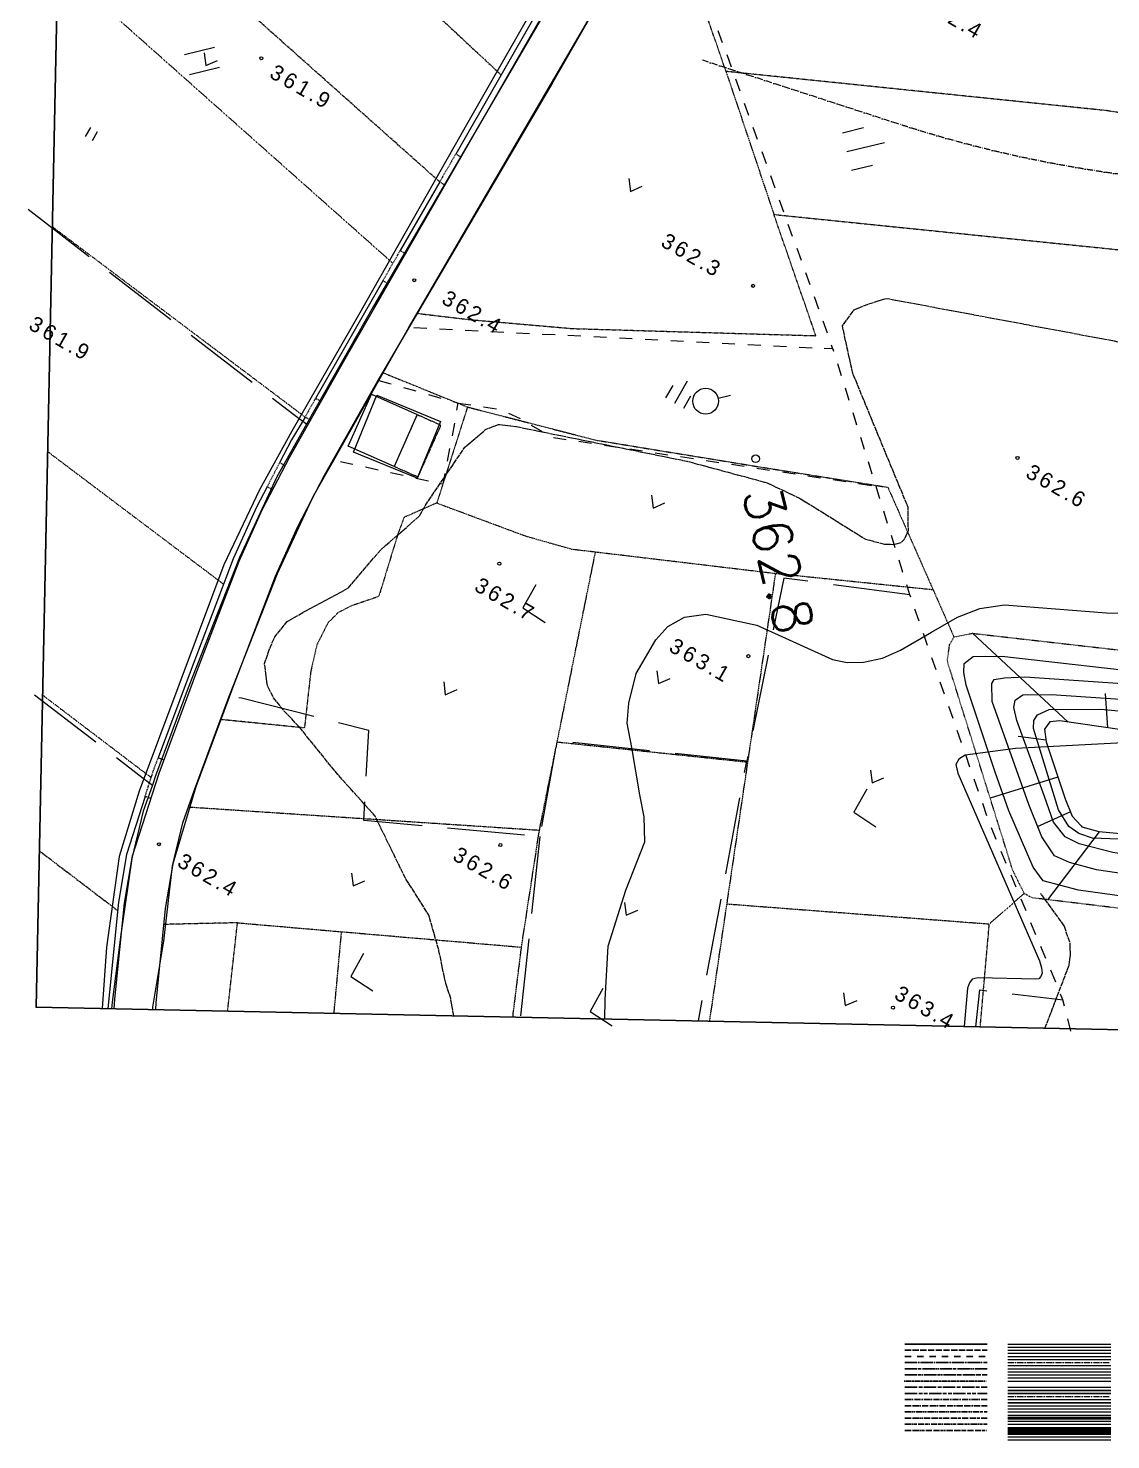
# Model space of a CAD drawing. Header units: millimetres. Extents: x 604133 to 1296463, y 247237 to 595748.
# Drawn here: x 606351 to 711551, y 301735 to 438839 of the extents above; entities that cross this region are included whole.
import ezdxf

# ---------------------------------------------------------------- set-up
doc = ezdxf.new("R2010")
doc.units = ezdxf.units.MM
doc.header["$LTSCALE"] = 100
for name, pattern in [('53003', [0.75, 0.5, -0.25]), ('55107', [1.25, 0.75, -0.5]), ('561019', [1, 0.5, -0.5]), ('56301', [0.5, 0.25, -0.25]), ('56302', [2, 1.5, -0.5]), ('57103', [5.5, 5, -0.5]), ('SXF_一点二短鎖線', [16.75, 6, -1.5, 6, -1.5, 0.25, -1.5]), ('SXF_一点短鎖線', [9.25, 6, -1.5, 0.25, -1.5]), ('SXF_一点鎖線', [18.5, 12, -1.5, 3.5, -1.5]), ('SXF_一点長鎖線', [15.25, 12, -1.5, 0.25, -1.5]), ('SXF_三点二短鎖線', [20.25, 6, -1.5, 6, -1.5, 0.25, -1.5, 0.25, -1.5, 0.25, -1.5]), ('SXF_三点短鎖線', [12.75, 6, -1.5, 0.25, -1.5, 0.25, -1.5, 0.25, -1.5]), ('SXF_三点長鎖線', [18.75, 12, -1.5, 0.25, -1.5, 0.25, -1.5, 0.25, -1.5]), ('SXF_二点二短鎖線', [18.5, 6, -1.5, 6, -1.5, 0.25, -1.5, 0.25, -1.5]), ('SXF_二点短鎖線', [11, 6, -1.5, 0.25, -1.5, 0.25, -1.5]), ('SXF_二点鎖線', [23.5, 12, -1.5, 3.5, -1.5, 3.5, -1.5]), ('SXF_二点長鎖線', [17, 12, -1.5, 0.25, -1.5, 0.25, -1.5]), ('SXF_点線', [1.75, 0.25, -1.5]), ('SXF_破線', [7.5, 6, -1.5]), ('SXF_跳び破線', [12, 6, -6])]:
    doc.linetypes.add(name, pattern=pattern)
doc.layers.get('Defpoints').update_dxf_attribs({"color": 153})
for name, color, linetype, lineweight in [('D-BGD', 7, 'Continuous', 13), ('D-BGD-BRG', 8, 'Continuous', 9), ('D-BGD-CRST', 7, 'Continuous', 13), ('D-BGD-ETRL', 7, 'Continuous', 13), ('D-BGD-HTXT', 7, 'Continuous', 13), ('D-BGD-TXT', 7, 'Continuous', 13), ('D-BMK', 2, 'SXF_一点短鎖線', 13), ('D-BMK-HTXT', 7, 'Continuous', 13), ('D-BMK-TXT', 7, 'Continuous', 13), ('D-BYP', 7, 'Continuous', 13), ('D-BYP-DIM', 7, 'Continuous', 13), ('D-BYP-HTXT', 7, 'Continuous', 13), ('D-BYP-STR1', 2, 'Continuous', 13), ('D-BYP-STR3', 2, 'Continuous', 13), ('D-BYP-STR4', 6, 'Continuous', 25), ('D-BYP-STR6', 2, 'SXF_一点短鎖線', 13), ('D-BYP-STR7', 2, 'Continuous', 13), ('D-BYP-STR8', 150, 'Continuous', 25), ('D-BYP-STR9', 30, 'Continuous', 13), ('D-BYP-TXT', 7, 'Continuous', 13), ('D-DOC', 7, 'Continuous', 13), ('D-ORD', 7, 'Continuous', 13), ('D-STR', 1, 'Continuous', 50), ('D-STR-DIM', 7, 'Continuous', 13), ('D-STR-HTXT', 7, 'Continuous', 13), ('D-STR-TXT', 7, 'Continuous', 13), ('D-TTL', 2, 'Continuous', 140), ('D-TTL-FRAM', 2, 'Continuous', 50), ('D-TTL-LINE', 7, 'Continuous', 13), ('D-TTL-TXT', 7, 'Continuous', 13), ('●予備設計_LP横断', 7, 'Continuous', 13)]:
    doc.layers.add(name, color=color, linetype=linetype, lineweight=lineweight)
doc.layers.add('D-BYP-STR5', color=7, linetype='Continuous', lineweight=25, true_color=0xc00080)
doc.styles.add('BIGFONT', font='txt', dxfattribs={"height": 0.2, "bigfont": 'BIGFONT'})
doc.styles.add('Style-WORKING', font='WORKING.shx')

# ---------------------------------------------------------------- blocks, each defined once
blk = doc.blocks.new('M6313')
at = {"layer": '●予備設計_LP横断', "linetype": 'Continuous', "lineweight": 9, "flags": 128}
blk.add_lwpolyline([(-0.75, 0), (0, -1), (0.75, 0)], dxfattribs=at)
blk = doc.blocks.new('M6311')
at = {"layer": '●予備設計_LP横断', "linetype": 'Continuous', "lineweight": 9}
for p, q in [((-0.75, -1), (-0.75, 0)), ((0, -1), (0, 0))]:
    blk.add_line(p, q, dxfattribs=at)
blk = doc.blocks.new('M6334')
at = {"layer": '●予備設計_LP横断', "linetype": 'Continuous', "lineweight": 9}
for p, q in [((-1, -1.25), (-1, 0.15)), ((0, -1.25), (0, 1.25)), ((1, -1.25), (1, 0.15))]:
    blk.add_line(p, q, dxfattribs=at)
blk = doc.blocks.new('M7312')
at = {"layer": '●予備設計_LP横断', "linetype": 'Continuous', "lineweight": 20}
blk.add_circle((0, 0), 0.15, dxfattribs=at)
blk = doc.blocks.new('21311212131313131')
at = {"layer": 'D-BGD', "linetype": 'Continuous'}
for p, q in [((2665207.3004, -1279371.888), (2661873.4977, -1279655.7201)), ((2675313.5413, -1279977.2713), (2682023.2499, -1284866.9039)), ((2664724.9313, -1283213.1546), (2656304.8914, -1292698.0806)), ((2673453.2741, -1282822.2689), (2674970.8181, -1286019.5778)), ((2691228.7819, -1288118.7433, 364058.9803), (2691709.3009, -1283159.2817, 364689.9803)), ((2694748.2406, -1282335.3469, 364686.9803), (2693542.0702, -1282662.3174, 364687.9803)), ((2670091.844, -1284105.1919), (2672287.7521, -1290640.882)), ((2690016.213, -1283907.1386, 364664.9803), (2688872.8215, -1284410.9814, 364647.9803)), ((2666547.6002, -1285336.4498), (2666241.9366, -1288048.1624)), ((2685442.9606, -1285926.1018, 364596.9803), (2684299.0889, -1286430.8218, 364579.9803)), ((2687729.8269, -1284916.1816, 364630.9803), (2686585.9552, -1285420.9016, 364613.9803)), ((2683156.0943, -1286936.022, 364562.9803), (2682012.2226, -1287440.742, 364545.9803)), ((2680869.228, -1287945.9422, 364528.9803), (2679725.8364, -1288449.785, 364511.9803)), ((2676295.9756, -1289964.9054, 364460.9803), (2675152.1038, -1290469.6254, 364443.9803)), ((2678582.8419, -1288954.9852, 364494.9803), (2677438.9701, -1289459.7052, 364477.9803)), ((2673988.1979, -1290923.4767, 364432.9803), (2672816.4167, -1291360.4762, 364422.9803)), ((2669303.3908, -1292669.3236, 364394.9803), (2668131.6096, -1293106.3231, 364384.9803)), ((2671645.1157, -1291796.5986, 364413.9803), (2670474.6918, -1292233.2012, 364403.9803)), ((2666960.3086, -1293542.4455, 364375.9803), (2665789.0075, -1293978.5679, 364365.9803)), ((2662275.5014, -1295288.2924, 364337.9803), (2661104.2004, -1295724.4148, 364327.9803)), ((2664617.7065, -1294414.6903, 364356.9803), (2663445.9253, -1294851.6898, 364346.9803)), ((2659932.8994, -1296160.5372, 364318.9803), (2658761.1181, -1296597.5367, 364308.9803)), ((2655246.7349, -1297906.781, 364280.9803), (2654076.311, -1298343.3836, 364270.9803)), ((2657589.8171, -1297033.6591, 364299.9803), (2656418.5161, -1297469.7815, 364289.9803)), ((2650537.2964, -1299581.0019, 364197.9803), (2649353.1258, -1299978.1579, 364163.9803)), ((2652700.3439, -1298855.5705, 364259.9803), (2651874.8472, -1306300.7085, 363889.9803)), ((2648168.0781, -1300374.8338, 364130.9803), (2646983.9075, -1300771.9898, 364096.9803)), ((2609771.2653, -1305871.1388), (2608807.1221, -1302246.9867)), ((2643429.1614, -1301963.3748, 363994.9803), (2642244.5106, -1302361.408, 363960.9803)), ((2645798.3796, -1301169.5428, 364062.9803), (2644614.2091, -1301566.6989, 364028.9803)), ((2611584.2185, -1305389.5474), (2611044.4579, -1303360.0639)), ((2638690.6416, -1303553.2731, 363858.9803), (2637505.5939, -1303949.949, 363824.9803)), ((2641059.4629, -1302758.0838, 363926.9803), (2639874.8122, -1303156.117, 363892.9803)), ((2641982.5382, -1304060.2965, 363908.9803), (2642142.3723, -1302820.791, 363945.9803)), ((2607959.6695, -1306352.3332), (2607419.9088, -1304322.8498)), ((2633952.1218, -1305143.1714, 363721.9803), (2632767.0741, -1305539.8473, 363687.9803)), ((2636320.9431, -1304347.9822, 363790.9803), (2635136.7726, -1304745.1382, 363756.9803)), ((2631582.4234, -1305937.8805, 363653.9803), (2630398.2528, -1306335.0366, 363619.9803)), ((2641661.1157, -1306538.3471, 363833.9803), (2641821.8269, -1305299.3218, 363870.9803)), ((2626260.9525, -1307859.6116, 363514.9804), (2627426.9265, -1307410.3126, 363542.9804)), ((2629213.2051, -1306731.7124, 363585.9803), (2629003.3593, -1306802.6613, 363579.9803)), ((2641340.5704, -1309016.8779, 363757.9803), (2641501.2816, -1307777.8526, 363795.9803)), ((2621596.5765, -1309657.6846, 363403.9804), (2622762.5504, -1309208.3857, 363431.9804)), ((2623928.5244, -1308759.0867, 363459.9804), (2625094.9785, -1308308.9106, 363486.9804)), ((2628940.9975, -1308861.6325, 363560.9803), (2628902.5382, -1310110.5811, 363549.9804)), ((2619265.0255, -1310557.6399, 363348.9804), (2620430.6025, -1310106.9836, 363376.9804)), ((2641020.025, -1311495.4087, 363682.9803), (2641179.8591, -1310255.9032, 363720.9803)), ((2614600.6495, -1312355.7129, 363237.9804), (2615767.1037, -1311905.5368, 363265.9804)), ((2616933.0776, -1311456.2378, 363293.9804), (2618099.0516, -1311006.9389, 363320.9804)), ((2628864.4758, -1311360.8871, 363537.9804), (2628826.8936, -1312610.316, 363526.9804)), ((2612268.7016, -1313254.3109, 363182.9804), (2613434.6756, -1312805.0119, 363210.9804)), ((2640699.0827, -1313972.5822, 363607.9803), (2640859.794, -1312733.5569, 363644.9803)), ((2658851.0509, -1312495.5824, 363598.9803), (2666230.437, -1313836.8628, 363549.9804)), ((2607604.3256, -1315052.3839, 363071.9804), (2608770.2995, -1314603.0849, 363099.9804)), ((2609936.2735, -1314153.786, 363127.9804), (2611102.7276, -1313703.6098, 363154.9804)), ((2628788.4342, -1313859.2646, 363514.9804), (2628750.8521, -1315108.6935, 363503.9804)), ((2670297.5911, -1314556.2438, 363532.9804), (2669173.1279, -1314371.6053, 363529.9804)), ((2605271.8975, -1315951.859, 363016.9804), (2606438.3516, -1315501.6829, 363044.9804)), ((2640378.5374, -1316451.113, 363532.9804), (2640539.2487, -1315212.0877, 363569.9803)), ((2680164.9836, -1316179.9354, 363561.9803), (2672764.4184, -1314962.7254, 363540.9804)), ((2600607.5214, -1317749.932, 362906.9804), (2601773.9756, -1317299.7559, 362933.9804)), ((2602939.9496, -1316850.4569, 362961.9804), (2604105.9235, -1316401.158, 362989.9804)), ((2628712.3927, -1316357.6421, 363491.9804), (2628674.8105, -1317607.0709, 363480.9804)), ((2633983.8289, -1317882.2171), (2633663.6452, -1316674.0618)), ((2690032.3762, -1317803.6269, 363590.9803), (2682631.811, -1316586.4169, 363568.9803)), ((2598276.4507, -1318649.0102, 362850.9804), (2599441.5475, -1318199.231, 362878.9804)), ((2628637.2283, -1318856.4998, 363468.9804), (2628598.2888, -1320106.3256, 363457.9804)), ((2640057.9921, -1318929.6438, 363456.9804), (2640217.8262, -1317690.1383, 363494.9804)), ((2694508.8492, -1318540.6454, 363603.9545), (2692499.2035, -1318210.1084, 363597.9803)), ((2639736.5696, -1321407.6945, 363381.9804), (2639897.2808, -1320168.6691, 363419.9804)), ((2628560.7066, -1321355.7544, 363445.9804), (2628523.1244, -1322605.1832, 363434.9804)), ((2639416.0243, -1323886.2253, 363306.9804), (2639576.7355, -1322647.2, 363343.9804)), ((2628484.6651, -1323854.1319, 363422.9804), (2628447.0829, -1325103.5607, 363411.9804)), ((2668356.6648, -1323845.2567, 363575.9803), (2667713.6496, -1331317.3294, 363612.9803)), ((2639095.9591, -1326363.8789, 363230.9804), (2639256.6704, -1325124.8536, 363268.9804)), ((2628408.6235, -1326352.5094, 363399.9804), (2628371.0413, -1327601.9382, 363388.9804)), ((2638775.4138, -1328842.4097, 363155.9804), (2638935.2479, -1327602.9042, 363193.9804)), ((2628332.979, -1328852.2442, 363376.9804), (2628294.5196, -1330101.1928, 363365.9804)), ((2638453.9913, -1331320.4604, 363080.9804), (2638614.7026, -1330081.4351, 363118.9804)), ((2628256.9374, -1331350.6217, 363353.9804), (2628218.4781, -1332599.5703, 363342.9804)), ((2638133.446, -1333798.9912, 363005.9804), (2638294.1572, -1332559.9659, 363042.9804)), ((2628180.8959, -1333848.9991, 363330.9804), (2628143.3137, -1335098.428, 363319.9804)), ((2668523.4455, -1333005.5637, 363605.9803), (2675931.8344, -1334168.9148, 363494.9804)), ((2603634.5196, -1334574.0939), (2632726.0486, -1350861.2738)), ((2636970.3895, -1335996.4261, 363019.9804), (2637585.9382, -1334909.4925, 363008.9804)), ((2676924.0191, -1334324.4606, 363479.9804), (2684395.2787, -1334977.2911, 363440.9804)), ((2686885.6986, -1335194.9012, 363427.9804), (2694357.8353, -1335848.2119, 363389.9804)), ((2596511.0959, -1336045.1868), (2610816.1259, -1343869.4535)), ((2628104.8544, -1336347.3766, 363307.9804), (2628066.792, -1337597.6826, 363296.9804)), ((2676818.7882, -1335816.1654, 363486.9804), (2676292.6786, -1343297.5148, 363521.9804)), ((2635855.6412, -1338230.5669, 363041.9804), (2636358.7465, -1337086.6378, 363029.9804)), ((2630923.2483, -1354206.4994), (2601673.6271, -1338174.7855)), ((2628028.3326, -1338846.6312, 363284.9804), (2627990.7504, -1340096.0601, 363273.9804)), ((2635311.8037, -1340648.4214, 363061.9804), (2635474.7495, -1339409.4793, 363052.9804)), ((2627953.1683, -1341345.4889, 363261.9804), (2627914.7089, -1342594.4376, 363249.9804)), ((2634985.432, -1343127.1827, 363079.9804), (2635148.3778, -1341888.2406, 363070.9804)), ((2636939.2096, -1343454.5885, 363049.9804), (2638172.0183, -1343662.0582, 363031.9804)), ((2627877.1267, -1343843.8664, 363238.9804), (2627838.1872, -1345093.6922, 363226.9804)), ((2634216.6476, -1346045.4938, 363126.9804), (2634535.0942, -1344836.9569, 363107.9804)), ((2639404.43, -1343868.1705, 363012.9804), (2640637.7188, -1344074.7631, 362993.9804)), ((2613553.6696, -1345370.367), (2620301.521, -1349068.9527)), ((2627800.605, -1346343.121, 363215.9804), (2627763.0228, -1347592.5499, 363203.9804)), ((2642628.916, -1345872.7825, 362990.9804), (2642384.5863, -1347097.953, 363017.9804)), ((2633579.7543, -1348462.5677, 363165.9804), (2633898.2009, -1347254.0308, 363146.9804)), ((2642139.7764, -1348324.0007, 363044.9804), (2641896.3239, -1349549.6514, 363071.9804)), ((2623268.0044, -1350695.1963), (2634832.8143, -1356994.2834)), ((2641651.9942, -1350774.822, 363098.9804), (2641407.6645, -1351999.9925, 363125.9804)), ((2628928.6583, -1369214.2081, 363104.9804), (2633387.2854, -1363183.4018, 363155.9804)), ((2601682.1866, -1370412.9156), (2600911.6698, -1367513.8027)), ((2603614.5038, -1369898.6252), (2602843.987, -1366999.5123)), ((2622984.9916, -1377255.9233, 363037.9804), (2627442.7416, -1371224.6369, 363088.9804)), ((2664192.3316, -1383689.6553, 362995.9804), (2668626.5646, -1377640.9346, 363060.9804)), ((2617040.928, -1385296.2812, 362970.9804), (2621498.1978, -1379265.872, 363021.9804))]:
    blk.add_line(p, q, dxfattribs=at)
at = {"layer": 'D-BGD', "linetype": '56302'}
for p, q in [((2683077.0273, -1316035.5382), (2684495.2262, -1290477.0272)), ((2602240.5127, -1317786.5835), (2616035.8342, -1312836.9963)), ((2667692.0371, -1332822.889), (2669262.5593, -1314289.459)), ((2676329.0421, -1334378.3808), (2649159.0701, -1329485.5608)), ((2685904.5346, -1363522.4065), (2687697.1082, -1335878.5052)), ((2581695.3714, -1363502.5634), (2603041.2635, -1339616.624)), ((2613553.6696, -1345370.367), (2583110.1595, -1381053.8755)), ((2686559.545, -1353421.1318), (2694508.8492, -1353989.5074))]:
    blk.add_line(p, q, dxfattribs=at)
at = {"layer": 'D-BGD', "linetype": '55107'}
for p, q in [((2611104.2411, -1343343.1554), (2610816.1259, -1343869.4535)), ((2613553.6696, -1345370.367), (2610816.1259, -1343869.4535)), ((2613842.6619, -1344844.5492), (2613553.6696, -1345370.367)), ((2620590.5134, -1348543.1348), (2620301.521, -1349068.9527)), ((2623268.0044, -1350695.1963), (2620301.521, -1349068.9527)), ((2623556.1195, -1350168.8983), (2623268.0044, -1350695.1963)), ((2635117.4208, -1356466.0646), (2634832.8143, -1356994.2834)), ((2636650.8793, -1357973.5995), (2634832.8143, -1356994.2834)), ((2636935.4858, -1357445.3807), (2636650.8793, -1357973.5995)), ((2641415.4404, -1359818.0722), (2641150.1315, -1360356.8552)), ((2643504.0018, -1361513.2071), (2641150.1315, -1360356.8552)), ((2643769.3108, -1360974.4241), (2643504.0018, -1361513.2071)), ((2670250.6856, -1370994.3856), (2670053.2512, -1371561.2053)), ((2674000.1248, -1372181.6792), (2673827.8976, -1372756.5981))]:
    blk.add_line(p, q, dxfattribs=at)
at = {"layer": 'D-BGD', "linetype": 'Continuous', "flags": 128}
for points, elevation in [([(2694508.8492, -1327622.6247), (2692616.6985, -1327660.3653), (2687434.0557, -1327464.6622), (2681947.0296, -1325852.8463), (2677213.0161, -1324125.4199), (2674793.2447, -1324209.8343), (2672661.7157, -1324677.7708), (2668080.1393, -1325562.3992), (2665716.2462, -1326057.0361), (2663776.3444, -1325945.8535), (2660878.1191, -1325298.6485), (2657568.2613, -1323435.4072), (2656264.8835, -1322298.9354), (2655330.2626, -1320717.9331), (2654984.8343, -1318637.5091), (2655945.4803, -1313679.8181), (2659141.9353, -1306235.2674), (2659406.9123, -1304816.1931), (2659331.1979, -1303232.2723), (2658906.9483, -1301393.7082), (2658079.1672, -1299671.6873), (2656262.6393, -1296692.4454), (2654780.6646, -1294187.0602), (2653869.9155, -1292025.1663), (2653488.2145, -1289656.9763), (2654051.4251, -1279725.4743), (2653991.291, -1263964.5855)], 362999.9804), ([(2683128.1541, -1264098.2987), (2681039.3919, -1281874.9089), (2680205.2976, -1285333.1863), (2678889.6462, -1286328.7074), (2673467.7024, -1288821.3169), (2669741.367, -1290222.0177), (2661345.1544, -1293208.0129), (2660134.2327, -1293458.28), (2659263.7949, -1293434.3651), (2658569.6612, -1292569.8541), (2658469.9936, -1289790.6007), (2659950.5295, -1273793.5158)], 363999.9803), ([(2680546.1381, -1268046.4073), (2679031.6701, -1280184.1273), (2678372.9004, -1282816.0928), (2677755.0426, -1284265.4345), (2675938.003, -1285541.6757), (2672800.357, -1286877.034), (2662883.4732, -1290643.7114), (2661151.9718, -1290728.6977), (2660748.579, -1290493.0449), (2660560.2204, -1289506.4007), (2660423.3647, -1287509.3761), (2661249.8046, -1269933.2336)], 364999.9803), ([(2587657.5377, -1331844.8207), (2607716.1445, -1342751.5475), (2626645.3742, -1352980.7292), (2638058.7935, -1359223.1603), (2643808.8549, -1362255.8144), (2651180.666, -1365578.8947), (2657881.6356, -1367940.7714), (2673319.6412, -1373353.9091), (2679697.4473, -1375152.401), (2688532.585, -1376206.4376), (2694508.8492, -1376497.9315)], 361999.9804)]:
    blk.add_lwpolyline(points, dxfattribs=dict(at, elevation=elevation))
at = {"layer": 'D-BGD', "linetype": '561019', "flags": 128}
blk.add_lwpolyline([(2677528.676, -1267296.3063), (2677994.5827, -1267307.3928), (2680290.9954, -1267362.9344), (2682587.8884, -1267417.5988), (2683749.9405, -1267446.109), (2681870.9485, -1286403.4911), (2681464.5397, -1287150.0403), (2679250.7219, -1288301.4134), (2659058.6391, -1295085.6945), (2657453.2551, -1294896.5706), (2656699.9191, -1294492.1466), (2656304.8914, -1292698.0806), (2658396.3452, -1270126.8027), (2659676.1868, -1256622.5578), (2661209.0359, -1247500.0414), (2661813.5689, -1245891.7801), (2663411.2191, -1244089.5834), (2672314.0696, -1242820.809), (2672119.6196, -1243523.7871), (2671482.7512, -1245820.0306), (2671449.2086, -1245939.6127)], dxfattribs=at)
at = {"layer": 'D-BGD', "linetype": 'Continuous', "elevation": 363999.9803}
blk.add_lwpolyline([(2663566.1021, -1243583.8322), (2663811.7748, -1244197.1387), (2665203.088, -1258149.0392), (2667401.296, -1288286.5935), (2668160.0375, -1293148.1065), (2668566.9285, -1293758.4668), (2669084.4548, -1294041.7801), (2669906.8075, -1293830.7443), (2687991.3718, -1285535.897), (2688648.5364, -1285314.2339), (2689179.3781, -1285240.0242), (2689510.3949, -1285364.2332), (2689722.3872, -1285560.0884), (2689774.6344, -1285839.4989), (2689749.3143, -1291446.0268), (2689893.6972, -1292015.2838), (2690242.0659, -1292274.3962), (2690785.2663, -1292469.1609), (2694508.8492, -1292724.1996)], dxfattribs=at)
at = {"layer": 'D-BGD', "linetype": '57103', "flags": 128}
for points, elevation in [([(2694508.8492, -1342309.7663), (2692826.5406, -1342645.9009), (2691223.2868, -1343204.6683), (2688215.924, -1343889.7043), (2684776.2259, -1344947.9842), (2681195.4155, -1347319.8608), (2675268.4675, -1350370.5202), (2671310.4414, -1354074.9467), (2666753.1492, -1357924.4284), (2665147.7632, -1359513.7633), (2663987.5612, -1360468.9789), (2662795.2159, -1361097.6478), (2660669.8069, -1361425.2898), (2659029.8529, -1360878.6497), (2658044.7735, -1360460.2246), (2656538.5731, -1359290.2426), (2655578.5144, -1357695.3147), (2653179.7939, -1353453.4072), (2649363.7171, -1350330.3297), (2646086.6108, -1346722.5185), (2644548.623, -1345829.2648), (2639246.993, -1342387.7168), (2637490.1438, -1340413.5979), (2636977.8488, -1339160.6959), (2637145.5554, -1337469.4847), (2640167.9302, -1320784.2484), (2642105.7601, -1312948.2295), (2643536.402, -1309766.3628), (2647372.6459, -1303287.6772), (2647820.7291, -1301434.164), (2647826.4349, -1300571.9985), (2647644.2049, -1299805.3166), (2647324.3789, -1299512.8079), (2646435.8067, -1299134.674), (2644191.5378, -1299217.1216), (2631308.7427, -1304850.946), (2626711.1803, -1305960.5309), (2625121.1633, -1304854.1084), (2624541.5889, -1303497.1127), (2623950.9738, -1301739.6198), (2627616.8881, -1279538.9036), (2634115.1534, -1252099.7936), (2634700.6786, -1249716.1609), (2635003.7256, -1248296.2668), (2634878.7255, -1247002.2959), (2633658.7892, -1246256.9347)], 362499.9804), ([(2694508.8492, -1284854.6527), (2688348.7809, -1282644.3323), (2687395.9471, -1282537.6895), (2686209.5334, -1282574.5055), (2684516.7841, -1283205.1238), (2681427.6252, -1285557.719)], 363499.9804)]:
    blk.add_lwpolyline(points, dxfattribs=dict(at, elevation=elevation))
at = {"layer": 'D-BGD', "linetype": 'Continuous', "flags": 128}
for points in [[(2665634.4593, -1275970.2794), (2664623.5204, -1284020.7232), (2664759.2942, -1285001.3814), (2665480.3359, -1285491.8697), (2666679.49, -1285317.2434), (2672198.8659, -1283356.788), (2673874.5837, -1282642.7435), (2674790.481, -1281746.4528), (2674867.1328, -1281670.9909), (2675310.0247, -1280028.9631), (2675669.0007, -1274752.1558)], [(2584842.1044, -1324853.0242), (2592454.8676, -1328483.5766), (2603634.5196, -1334574.0939)], [(2601673.6271, -1338174.7855), (2590590.4631, -1332137.0892), (2583077.069, -1328554.095)], [(2632726.0486, -1350861.2738), (2642285.7395, -1356012.5223), (2647347.726, -1358498.6329), (2652188.563, -1360566.128), (2662859.5377, -1364393.3696), (2672782.0682, -1367853.0664)], [(2671531.413, -1371441.2749), (2661591.6531, -1367975.5661), (2650799.6748, -1364104.8834), (2645762.7951, -1361954.008), (2640546.5752, -1359391.4446), (2630923.2483, -1354206.4994)], [(2636650.8793, -1357973.5995), (2638887.2365, -1359257.1468), (2641150.1315, -1360356.8552)], [(2643504.0018, -1361513.2071), (2645512.001, -1362499.597), (2650580.625, -1364663.2902), (2661391.5871, -1368540.9453), (2670053.2512, -1371561.2053)], [(2672782.0682, -1367853.0664), (2680314.0462, -1369927.7032), (2684663.6134, -1370562.2797), (2693837.1602, -1371289.6968), (2694508.8492, -1371326.6389)], [(2694508.8492, -1375332.7064), (2693568.5751, -1375281.0025), (2684215.6393, -1374539.744), (2679616.4077, -1373867.6752), (2671531.413, -1371441.2749)], [(2673827.8976, -1372756.5981), (2679486.2202, -1374455.3479), (2684148.6458, -1375136.9306), (2693528.3958, -1375879.1877), (2694508.8492, -1375933.1115)]]:
    blk.add_lwpolyline(points, dxfattribs=at)
at = {"layer": 'D-BGD', "linetype": '56301', "flags": 128}
for points in [[(2609499.4056, -1248811.5981), (2605278.001, -1280748.5359), (2603417.177, -1303435.809), (2602240.5127, -1317786.5835), (2589785.6757, -1322359.6045), (2589797.0185, -1310435.3126), (2580726.911, -1311532.7215), (2563119.8363, -1313663.7083), (2554093.9974, -1313836.8395), (2549130.5967, -1323567.7677), (2546503.9745, -1330804.4086), (2544901.6984, -1335218.1809)], [(2626362.9065, -1347299.1899), (2626867.152, -1342063.1473), (2627521.3121, -1332152.9334), (2627723.644, -1308515.5586), (2616035.8342, -1312836.9963), (2619617.3618, -1268701.3474), (2619762.0756, -1265813.0492), (2620656.2981, -1247906.9211)], [(2694508.8492, -1291149.7143), (2689575.3318, -1290818.3844), (2684495.2262, -1290477.0272), (2683953.9122, -1289883.1417), (2681464.5397, -1287150.0403)], [(2635352.5789, -1342221.1954), (2638306.2022, -1329689.1029), (2640630.6602, -1313310.3841), (2642296.0576, -1301217.6673), (2652889.2057, -1296271.8901), (2656699.9191, -1294492.1466)], [(2632171.0538, -1350550.6087), (2635352.5789, -1342221.1954), (2644733.2826, -1345004.6433), (2646198.7873, -1348156.5342), (2647762.0378, -1348707.9256), (2653932.3408, -1350454.3847), (2654898.3091, -1353092.2627), (2655592.1061, -1354386.3838), (2656621.9944, -1355356.0367), (2658750.6193, -1356371.9803), (2661345.8971, -1356910.3424), (2666846.9894, -1357411.4811), (2666203.4213, -1365559.2938)], [(2593292.2831, -1382923.0775), (2621546.6129, -1349751.7024)], [(2618679.4387, -1382923.0775), (2636650.8793, -1357973.5995)], [(2694508.8492, -1364302.3837), (2685904.5346, -1363522.4065), (2686213.7103, -1370685.7961)], [(2653062.1173, -1365553.1958), (2640538.0196, -1382923.0775)], [(2664178.6087, -1382923.0775), (2671973.9099, -1372201.0916)]]:
    blk.add_lwpolyline(points, dxfattribs=at)
at = {"layer": 'D-BGD', "linetype": 'Continuous', "flags": 128}
for points, elevation in [([(2662428.9609, -1277733.6285), (2662306.025, -1274774.0515), (2662478.2494, -1270594.3298), (2662795.0115, -1269286.8273), (2663260.6437, -1268380.0327), (2668365.3204, -1267316.6332), (2672930.1685, -1266724.9573), (2675289.4194, -1266186.7377), (2676384.9477, -1266138.929), (2676957.8243, -1266341.9593), (2677729.2221, -1266730.05), (2678361.7114, -1267615.5364), (2678498.4466, -1269796.0412), (2677302.1115, -1278630.802), (2676540.8973, -1281922.6297), (2675890.5969, -1283293.7891), (2674489.3691, -1284460.2098), (2671999.2123, -1285377.0818), (2664682.7897, -1288221.1497), (2663429.086, -1288526.6589), (2662701.3111, -1288421.2376), (2662165.5537, -1287690.1693), (2662080.3751, -1284882.3665)], 365999.9802), ([(2663398.7305, -1280077.1775), (2663956.682, -1272858.3678), (2664138.6164, -1271361.9118), (2664415.2174, -1270483.8789), (2667179.385, -1269131.0309), (2669523.8389, -1268509.4683), (2673622.5297, -1267757.2237), (2674481.3922, -1267887.6656), (2675416.436, -1268459.9654), (2676160.4102, -1269716.5732), (2675946.1681, -1280612.0596), (2675535.4988, -1281953.6566), (2674863.8432, -1282936.9127), (2673290.2303, -1283997.563), (2665412.5322, -1286567.4289), (2664635.861, -1286549.2438), (2664076.3522, -1286215.5869), (2663554.5758, -1285109.1194)], 366999.9802)]:
    blk.add_lwpolyline(points, close=True, dxfattribs=dict(at, elevation=elevation))
at = {"layer": 'D-BGD', "linetype": 'Continuous', "extrusion": (0.027245, -0.094572, 0.995145), "elevation": 557606.8193}
blk.add_lwpolyline([(2231946.0627, -1932672.6497), (2231296.8927, -1932662.489), (2230701.1229, -1932743.7745)], dxfattribs=at)
at = {"layer": 'D-BGD', "linetype": 'Continuous', "extrusion": (-0.074917, -0.118333, 0.990144), "elevation": 311278.3932}
blk.add_lwpolyline([(2967492.6874, 397576.6939), (2964291.4883, 395915.6717), (2963987.7237, 396522.5802)], dxfattribs=at)
at = {"layer": 'D-BGD', "linetype": '56302', "flags": 128}
for points in [[(2644733.2826, -1345004.6433), (2647750.8279, -1336343.7731), (2648931.1827, -1331807.329), (2650881.1168, -1311966.4923), (2652139.1076, -1296621.664)], [(2650881.1168, -1311966.4923), (2689836.4053, -1316889.1979), (2694508.8492, -1317479.8698)], [(2694508.8492, -1336580.8644), (2687697.1082, -1335878.5052), (2676329.0421, -1334378.3808), (2674790.9674, -1368406.7344)], [(2679315.6291, -1382923.0775), (2684938.4172, -1375199.9084)]]:
    blk.add_lwpolyline(points, dxfattribs=at)
at = {"layer": 'D-BGD', "linetype": 'Continuous', "extrusion": (-0.177486, 0.454609, 0.872829), "elevation": -743350.7427}
blk.add_lwpolyline([(-1998905.0327, 2075868.091), (-1998686.7182, 2075863.9928), (-1997656.8925, 2075806.619)], dxfattribs=at)
at = {"layer": 'D-BGD', "linetype": 'Continuous'}
for points in [[(2671667.9756, -1302646.3175), (2673928.9441, -1303857.8351), (2675292.4414, -1301685.7662)], [(2691542.5369, -1327879.4763), (2693803.5053, -1329090.9939), (2695167.0027, -1326918.925)], [(2652496.0732, -1335210.1518), (2654757.0417, -1336421.6694), (2656120.539, -1334249.6005)], [(2688624.2326, -1351203.1261), (2690885.2011, -1352414.6437), (2692248.6985, -1350242.5748)]]:
    blk.add_lwpolyline(points, dxfattribs=at)
at = {"layer": 'D-BGD', "linetype": 'Continuous', "extrusion": (-0.021273, -0.007993, 0.999742), "elevation": 318005.5871}
blk.add_lwpolyline([(2148038.8908, 2008639.3972), (2148035.0355, 2009079.4394), (2148784.1281, 2008771.4099)], dxfattribs=at)
at = {"layer": 'D-BGD', "linetype": 'Continuous', "extrusion": (-0.002279, -0.049528, 0.99877), "elevation": 422099.2575}
blk.add_lwpolyline([(2708945.985, -1166044.858), (2708793.9718, -1168404.654), (2713883.6345, -1169090.4067)], dxfattribs=at)
at = {"layer": 'D-BGD', "linetype": 'Continuous', "extrusion": (0.006984, 0.004268, 0.999967), "elevation": 376550.4256}
blk.add_lwpolyline([(2666085.8819, -1315902.7198), (2666569.0789, -1315990.5297), (2665967.7687, -1322973.7416)], dxfattribs=at)
at = {"layer": 'D-BGD', "linetype": 'Continuous', "extrusion": (0.017169, 0.011439, 0.999787), "elevation": 392878.3863}
blk.add_lwpolyline([(-2579131.8996, -1439912.7099), (-2578787.9011, -1440300.4766), (-2579288.8222, -1440833.6558)], dxfattribs=at)
at = {"layer": 'D-BGD', "linetype": 'Continuous'}
blk.add_lwpolyline([(2639966.8687, -1353207.4543), (2634399.5118, -1351048.9054), (2636797.707, -1344814.7131), (2642369.8659, -1346964.4903)], close=True, dxfattribs=at)
at = {"layer": 'D-BGD', "linetype": 'Continuous', "extrusion": (0.018254, 0.017262, 0.999684), "elevation": 387880.5822}
blk.add_lwpolyline([(-2791920.3623, -986432.7581), (-2792762.4286, -987069.6241), (-2792874.7945, -986910.4076)], dxfattribs=at)
at = {"layer": 'D-BGD', "linetype": 'Continuous', "extrusion": (0.015003, 0.00353, 0.999881), "elevation": 398889.6183}
blk.add_lwpolyline([(2670361.3041, -1347207.6824), (2669961.8793, -1352876.4047), (2668145.5783, -1352805.6343)], dxfattribs=at)
at = {"layer": 'D-BGD', "linetype": 'Continuous', "extrusion": (-0.96691, 0.254891, 0.010799), "elevation": -2886222.3284}
blk.add_lwpolyline([(635101.2446, 394320.4542), (634143.2261, 394380.4577), (633852.6681, 394375.4574)], dxfattribs=at)
at = {"layer": 'D-BGD', "linetype": 'Continuous', "extrusion": (0.012466, -0.062056, 0.997995), "elevation": 480052.9727}
blk.add_lwpolyline([(2352932.0865, -1824245.8798), (2348625.4811, -1823203.1504), (2347360.7682, -1825999.5611)], dxfattribs=at)
at = {"layer": 'D-BGD', "linetype": 'Continuous', "extrusion": (-0.979915, 0.196153, 0.035938), "elevation": -2840502.9176}
blk.add_lwpolyline([(808496.6035, 465536.6559), (809301.5286, 465553.6669), (809743.0941, 465498.6314)], dxfattribs=at)
at = {"layer": 'D-BGD', "linetype": 'Continuous', "extrusion": (0.962105, -0.231096, 0.144739), "elevation": 2930789.2406}
blk.add_lwpolyline([(-696425.6096, -61477.8718), (-703671.8866, -61901.3309), (-703911.4064, -61931.6502)], dxfattribs=at)
at = {"layer": 'D-BGD', "linetype": 'Continuous', "extrusion": (-0.803969, 0.594299, 0.021055), "elevation": -2919652.1547}
blk.add_lwpolyline([(-471666.9006, 424740.9773), (-474273.9098, 424757.9811), (-475847.9781, 424617.95)], dxfattribs=at)
at = {"layer": 'D-BGD', "linetype": '55107', "flags": 128}
blk.add_lwpolyline([(2673827.8976, -1372756.5981), (2671346.3421, -1372012.5828), (2670053.2512, -1371561.2053)], dxfattribs=at)
at = {"layer": 'D-BGD', "linetype": 'Continuous', "extrusion": (0.806074, -0.591325, 0.024087), "elevation": 2974487.4696}
blk.add_lwpolyline([(470179.8017, 291521.0909), (473298.8661, 291548.0987), (474590.1057, 291548.0987)], dxfattribs=at)
at = {"layer": 'D-BGD', "linetype": 'Continuous'}
for points in [[(2694508.8492, -1371579.2318, 363076.8248), (2694283.8286, -1371565.0007, 363079.9804), (2687833.4925, -1370644.534, 363179.9804), (2680506.5095, -1369950.982, 362819.9804), (2676311.5641, -1369033.9588, 363079.9804), (2673070.5459, -1367977.9288, 363119.9804), (2664525.9606, -1365010.3617, 362799.9804), (2663832.8102, -1364756.3096, 362799.9804), (2651913.7096, -1360351.8208, 362879.9804), (2644278.7437, -1356992.9834, 362979.9804), (2640781.9993, -1355112.9363, 363029.9804), (2632942.464, -1350878.2843, 363129.9804), (2627747.9924, -1348080.2384, 363199.9804), (2589050.4234, -1326576.5354, 362909.9804), (2585279.9027, -1324717.6187, 362959.9804), (2583820.2913, -1324135.1803, 362979.9804), (2581833.1671, -1323537.5709, 363009.9804), (2580412.8703, -1323341.467, 363029.9804), (2579273.0745, -1323424.324, 363039.9804), (2577749.699, -1323833.0133, 363069.9804), (2548745.7133, -1333685.8157, 363019.9804), (2533689.8306, -1338884.7162, 362939.9804)], [(2578383.6481, -1327839.5838, 363069.9804), (2578900.2753, -1327666.3894, 363069.9804), (2579939.8048, -1327391.8382, 363039.9804), (2580285.4186, -1327364.4329, 363029.9804), (2580984.3944, -1327462.0687, 363009.9804), (2582493.6894, -1327912.1004, 362979.9804), (2583644.6291, -1328371.162, 362959.9804), (2587199.8287, -1330123.6043, 362909.9804), (2625827.2247, -1351588.8919, 363199.9804), (2637356.4803, -1357809.2332, 363049.9804), (2642515.8653, -1360588.0714, 362979.9804), (2650410.8427, -1364055.0477, 362879.9804), (2663181.8154, -1368777.678, 362799.9804), (2671792.604, -1371770.0868, 363119.9804), (2672712.3437, -1372068.3798, 363109.9804), (2675263.3491, -1372906.2764, 363079.9804), (2679889.128, -1373910.9489, 362819.9804), (2687274.8245, -1374830.4495, 362929.9804), (2693871.5236, -1375546.0311, 363079.9804), (2694508.8492, -1375586.7372, 363071.4178)]]:
    blk.add_polyline3d(points, dxfattribs=at)
for centre, radius in [((2639794.712, -1314114.7774, 362798.9804), 375), ((2634304.5552, -1319090.9869), 1249.9499)]:
    blk.add_circle(centre, radius, dxfattribs=at)
at = {"layer": 'D-BGD', "linetype": '53003'}
blk.add_3dface([(2641287.8222, -1349209.6947), (2636192.493, -1347078.1236), (2637157.7907, -1344771.2882), (2642253.1199, -1346902.8593)], dxfattribs=at)
at = {"layer": 'D-BGD', "linetype": 'Continuous'}
blk.add_3dface([(2639402.8, -1353717.2096), (2634306.5937, -1351585.1584), (2636192.493, -1347078.1236), (2641287.8222, -1349209.6947)], dxfattribs=at)
at = {"layer": 'Defpoints'}
blk.add_lwpolyline([(2494508.8492, -1382923.0775), (2694508.8492, -1382923.0775), (2694508.8492, -1082923.0775), (2494508.8492, -1082923.0775)], close=True, dxfattribs=at)
at = {"layer": 'D-BGD', "linetype": 'Continuous', "lineweight": 20, "xscale": 1000, "yscale": 1000, "zscale": 1000, "rotation": 61.30205960440028}
for p in [(2639185.4162, -1288682.1418, 362561.9804), (2692822.3458, -1299656.1784, 363417.9804), (2623003.2271, -1314714.2818, 362277.9804), (2658977.9565, -1314423.3178, 363095.9804), (2677819.0854, -1338133.1049, 362628.9804), (2650504.5441, -1338804.3321, 362671.9804), (2623148.7111, -1347649.8305, 362399.9804), (2601898.601, -1362955.8341, 361907.9804), (2678432.8273, -1371317.0152, 362399.9804)]:
    blk.add_blockref('M7312', p, dxfattribs=at)
at = {"layer": 'D-BGD', "linetype": 'Continuous', "lineweight": 9, "xscale": 1000, "yscale": 1000, "zscale": 1000, "rotation": 61.30205960440028}
for name, p in [('M6313', (2670159.0872, -1301668.6707)), ('M6313', (2691843.9021, -1303830.0403)), ('M6334', (2633455.6532, -1321489.7251)), ('M6313', (2643907.1218, -1323508.4041)), ('M6313', (2660940.6757, -1322627.917)), ('M6313', (2613200.9216, -1326339.2659)), ('M6313', (2683500.7078, -1325303.4207)), ('M6313', (2662458.3668, -1343309.9119)), ('M6313', (2681201.526, -1351890.1995)), ('M6313', (2601851.3205, -1367860.181)), ('M6311', (2609343.9074, -1378725.0458))]:
    blk.add_blockref(name, p, dxfattribs=at)
at = {"layer": 'D-BGD', "linetype": 'Continuous', "style": 'BIGFONT'}
blk.add_text('362.8', height=3749.9998, rotation=14.862356431, dxfattribs=at).set_placement((2643081.0749, -1315371.1967, 362798.9804))
at = {"layer": 'D-BGD', "linetype": 'Continuous', "char_height": 1499.999919, "attachment_point": 7, "rotation": 61.302059604, "line_spacing_factor": 0.722892, "style": 'Style-WORKING'}
for s, insert in [('\\T1.287;362.6', (2640998.6784, -1287964.7316, 362561.9804)), ('\\T1.281;362.4', (2595676.8329, -1298965.8882, 362428.9804)), ('\\T1.281;363.4', (2691903.8863, -1299682.4995)), ('\\T1.315;363.1', (2658609.9625, -1322274.6208)), ('\\T1.284;362.3', (2619301.1158, -1323875.2133)), ('\\T1.284;362.7', (2653116.3896, -1341300.6764)), ('\\T1.287;362.6', (2679312.901, -1342861.1534)), ('\\T1.281;362.4', (2625297.0433, -1345055.8067)), ('\\T1.319;361.9', (2603711.8632, -1362238.4239, 361907.9804)), ('\\T1.281;362.4', (2680498.1999, -1369610.1216, 362399.9804)), ('\\T1.319;361.9', (2628631.1967, -1385132.7475, 361896.9804))]:
    blk.add_mtext(s, dxfattribs=dict(at, insert=insert))

msp = doc.modelspace()

# ---------------------------------------------------------------- linework, layer by layer
at = {"layer": 'D-BGD'}
msp.add_line((701543.7, 311035.1, 354000), (711543.7, 311035.1, 354000), dxfattribs=at)
at = {"layer": 'D-BGD-BRG'}
msp.add_line((701543.7, 310735.1, 354000), (711543.7, 310735.1, 354000), dxfattribs=at)
at = {"layer": 'D-BGD-CRST'}
msp.add_line((701543.7, 310435.1, 354000), (711543.7, 310435.1, 354000), dxfattribs=at)
at = {"layer": 'D-BGD-ETRL'}
msp.add_line((701543.7, 310135.1, 354000), (711543.7, 310135.1, 354000), dxfattribs=at)
at = {"layer": 'D-BGD-HTXT'}
msp.add_line((701543.7, 309835.1, 354000), (711543.7, 309835.1, 354000), dxfattribs=at)
at = {"layer": 'D-BGD-TXT'}
msp.add_line((701543.7, 309535.1, 354000), (711543.7, 309535.1, 354000), dxfattribs=at)
at = {"layer": 'D-BMK'}
msp.add_line((701543.7, 309235.1, 354000), (711543.7, 309235.1, 354000), dxfattribs=at)
at = {"layer": 'D-BMK', "linetype": 'SXF_一点短鎖線', "elevation": 354000, "flags": 128}
msp.add_lwpolyline([(735641.3, 423568.7), (728677.9, 423568.7, -0.07871153), (690877.5, 429556.5), (671646.2, 435805.9)], format="xyb", dxfattribs=at)
at = {"layer": 'D-BMK-HTXT'}
msp.add_line((701543.7, 308935.1, 354000), (711543.7, 308935.1, 354000), dxfattribs=at)
at = {"layer": 'D-BMK-TXT'}
msp.add_line((701543.7, 308635.1, 354000), (711543.7, 308635.1, 354000), dxfattribs=at)
at = {"layer": 'D-BYP'}
msp.add_line((701543.7, 308335.1, 354000), (711543.7, 308335.1, 354000), dxfattribs=at)
at = {"layer": 'D-BYP-DIM'}
msp.add_line((701543.7, 308035.1, 354000), (711543.7, 308035.1, 354000), dxfattribs=at)
at = {"layer": 'D-BYP-HTXT'}
msp.add_line((701543.7, 307735.1, 354000), (711543.7, 307735.1, 354000), dxfattribs=at)
at = {"layer": 'D-BYP-STR1'}
msp.add_line((701543.7, 307435.1, 354000), (711543.7, 307435.1, 354000), dxfattribs=at)
at = {"layer": 'D-BYP-STR3'}
msp.add_line((701543.7, 306835.1, 354000), (711543.7, 306835.1, 354000), dxfattribs=at)
at = {"layer": 'D-BYP-STR4'}
msp.add_line((701543.7, 306535.1, 354000), (711543.7, 306535.1, 354000), dxfattribs=at)
at = {"layer": 'D-BYP-STR5'}
msp.add_line((701543.7, 306235.1, 354000), (711543.7, 306235.1, 354000), dxfattribs=at)
at = {"layer": 'D-BYP-STR6'}
msp.add_line((701543.7, 305935.1, 354000), (711543.7, 305935.1, 354000), dxfattribs=at)
at = {"layer": 'D-BYP-STR7'}
msp.add_line((701543.7, 305635.1, 354000), (711543.7, 305635.1, 354000), dxfattribs=at)
at = {"layer": 'D-BYP-STR8'}
msp.add_line((701543.7, 305335.1, 354000), (711543.7, 305335.1, 354000), dxfattribs=at)
at = {"layer": 'D-BYP-STR9'}
msp.add_line((701543.7, 305035.1, 354000), (711543.7, 305035.1, 354000), dxfattribs=at)
at = {"layer": 'D-BYP-TXT'}
msp.add_line((701543.7, 304735.1, 354000), (711543.7, 304735.1, 354000), dxfattribs=at)
at = {"layer": 'D-DOC'}
msp.add_line((701543.7, 304435.1, 354000), (711543.7, 304435.1, 354000), dxfattribs=at)
at = {"layer": 'D-ORD'}
msp.add_line((701543.7, 304135.1, 354000), (711543.7, 304135.1, 354000), dxfattribs=at)
at = {"layer": 'D-STR'}
msp.add_line((701543.7, 303835.1, 354000), (711543.7, 303835.1, 354000), dxfattribs=at)
at = {"layer": 'D-STR-DIM'}
msp.add_line((701543.7, 303535.1, 354000), (711543.7, 303535.1, 354000), dxfattribs=at)
at = {"layer": 'D-STR-HTXT'}
msp.add_line((701543.7, 303235.1, 354000), (711543.7, 303235.1, 354000), dxfattribs=at)
at = {"layer": 'D-STR-TXT'}
msp.add_line((701543.7, 302935.1, 354000), (711543.7, 302935.1, 354000), dxfattribs=at)
at = {"layer": 'D-TTL'}
msp.add_line((701543.7, 302635.1, 354000), (711543.7, 302635.1, 354000), dxfattribs=at)
at = {"layer": 'D-TTL-FRAM'}
msp.add_line((701543.7, 302335.1, 354000), (711543.7, 302335.1, 354000), dxfattribs=at)
at = {"layer": 'D-TTL-LINE'}
msp.add_line((701543.7, 302035.1, 354000), (711543.7, 302035.1, 354000), dxfattribs=at)
at = {"layer": 'D-TTL-TXT'}
msp.add_line((701543.7, 301735.1, 354000), (711543.7, 301735.1, 354000), dxfattribs=at)
at = {"layer": 'Defpoints', "color": 1, "linetype": 'Continuous'}
msp.add_line((691543.7, 311035.1, 354000), (699543.7, 311035.1, 354000), dxfattribs=at)
at = {"layer": 'Defpoints', "color": 2, "linetype": 'SXF_破線'}
msp.add_line((691543.7, 310435.1, 354000), (699543.7, 310435.1, 354000), dxfattribs=at)
at = {"layer": 'Defpoints', "color": 3, "linetype": 'SXF_跳び破線'}
msp.add_line((691543.7, 309835.1, 354000), (699543.7, 309835.1, 354000), dxfattribs=at)
at = {"layer": 'Defpoints', "color": 4, "linetype": 'SXF_一点長鎖線'}
msp.add_line((691543.7, 309235.1, 354000), (699543.7, 309235.1, 354000), dxfattribs=at)
at = {"layer": 'Defpoints', "color": 5, "linetype": 'SXF_二点長鎖線'}
msp.add_line((691543.7, 308635.1, 354000), (699543.7, 308635.1, 354000), dxfattribs=at)
at = {"layer": 'Defpoints', "color": 6, "linetype": 'SXF_三点長鎖線'}
msp.add_line((691543.7, 308035.1, 354000), (699543.7, 308035.1, 354000), dxfattribs=at)
at = {"layer": 'Defpoints', "color": 7, "linetype": 'SXF_点線'}
msp.add_line((691543.7, 307435.1, 354000), (699543.7, 307435.1, 354000), dxfattribs=at)
at = {"layer": 'Defpoints', "color": 222, "linetype": 'SXF_一点鎖線', "true_color": 0xc00080}
msp.add_line((691543.7, 306835.1, 354000), (699543.7, 306835.1, 354000), dxfattribs=at)
at = {"layer": 'Defpoints', "color": 23, "linetype": 'SXF_二点鎖線', "true_color": 0xc08040}
msp.add_line((691543.7, 306235.1, 354000), (699543.7, 306235.1, 354000), dxfattribs=at)
at = {"layer": 'Defpoints', "color": 30, "linetype": 'SXF_一点短鎖線'}
msp.add_line((691543.7, 305635.1, 354000), (699543.7, 305635.1, 354000), dxfattribs=at)
at = {"layer": 'Defpoints', "color": 83, "linetype": 'SXF_一点二短鎖線', "true_color": 0x80c080}
msp.add_line((691543.7, 305035.1, 354000), (699543.7, 305035.1, 354000), dxfattribs=at)
at = {"layer": 'Defpoints', "color": 150, "linetype": 'SXF_二点短鎖線'}
msp.add_line((691543.7, 304435.1, 354000), (699543.7, 304435.1, 354000), dxfattribs=at)
at = {"layer": 'Defpoints', "color": 171, "linetype": 'SXF_二点二短鎖線', "true_color": 0x8040ff}
msp.add_line((691543.7, 303835.1, 354000), (699543.7, 303835.1, 354000), dxfattribs=at)
at = {"layer": 'Defpoints', "color": 9, "linetype": 'SXF_三点短鎖線'}
msp.add_line((691543.7, 303235.1, 354000), (699543.7, 303235.1, 354000), dxfattribs=at)
at = {"layer": 'Defpoints', "color": 8, "linetype": 'SXF_三点二短鎖線'}
msp.add_line((691543.7, 302635.1, 354000), (699543.7, 302635.1, 354000), dxfattribs=at)

# ---------------------------------------------------------------- block references
at = {"layer": 'D-BGD', "rotation": 268.807065034117}
msp.add_blockref('21311212131313131', (2045832.1, 3008884.8, 354000), dxfattribs=at)

doc.saveas('drawing.dxf')
